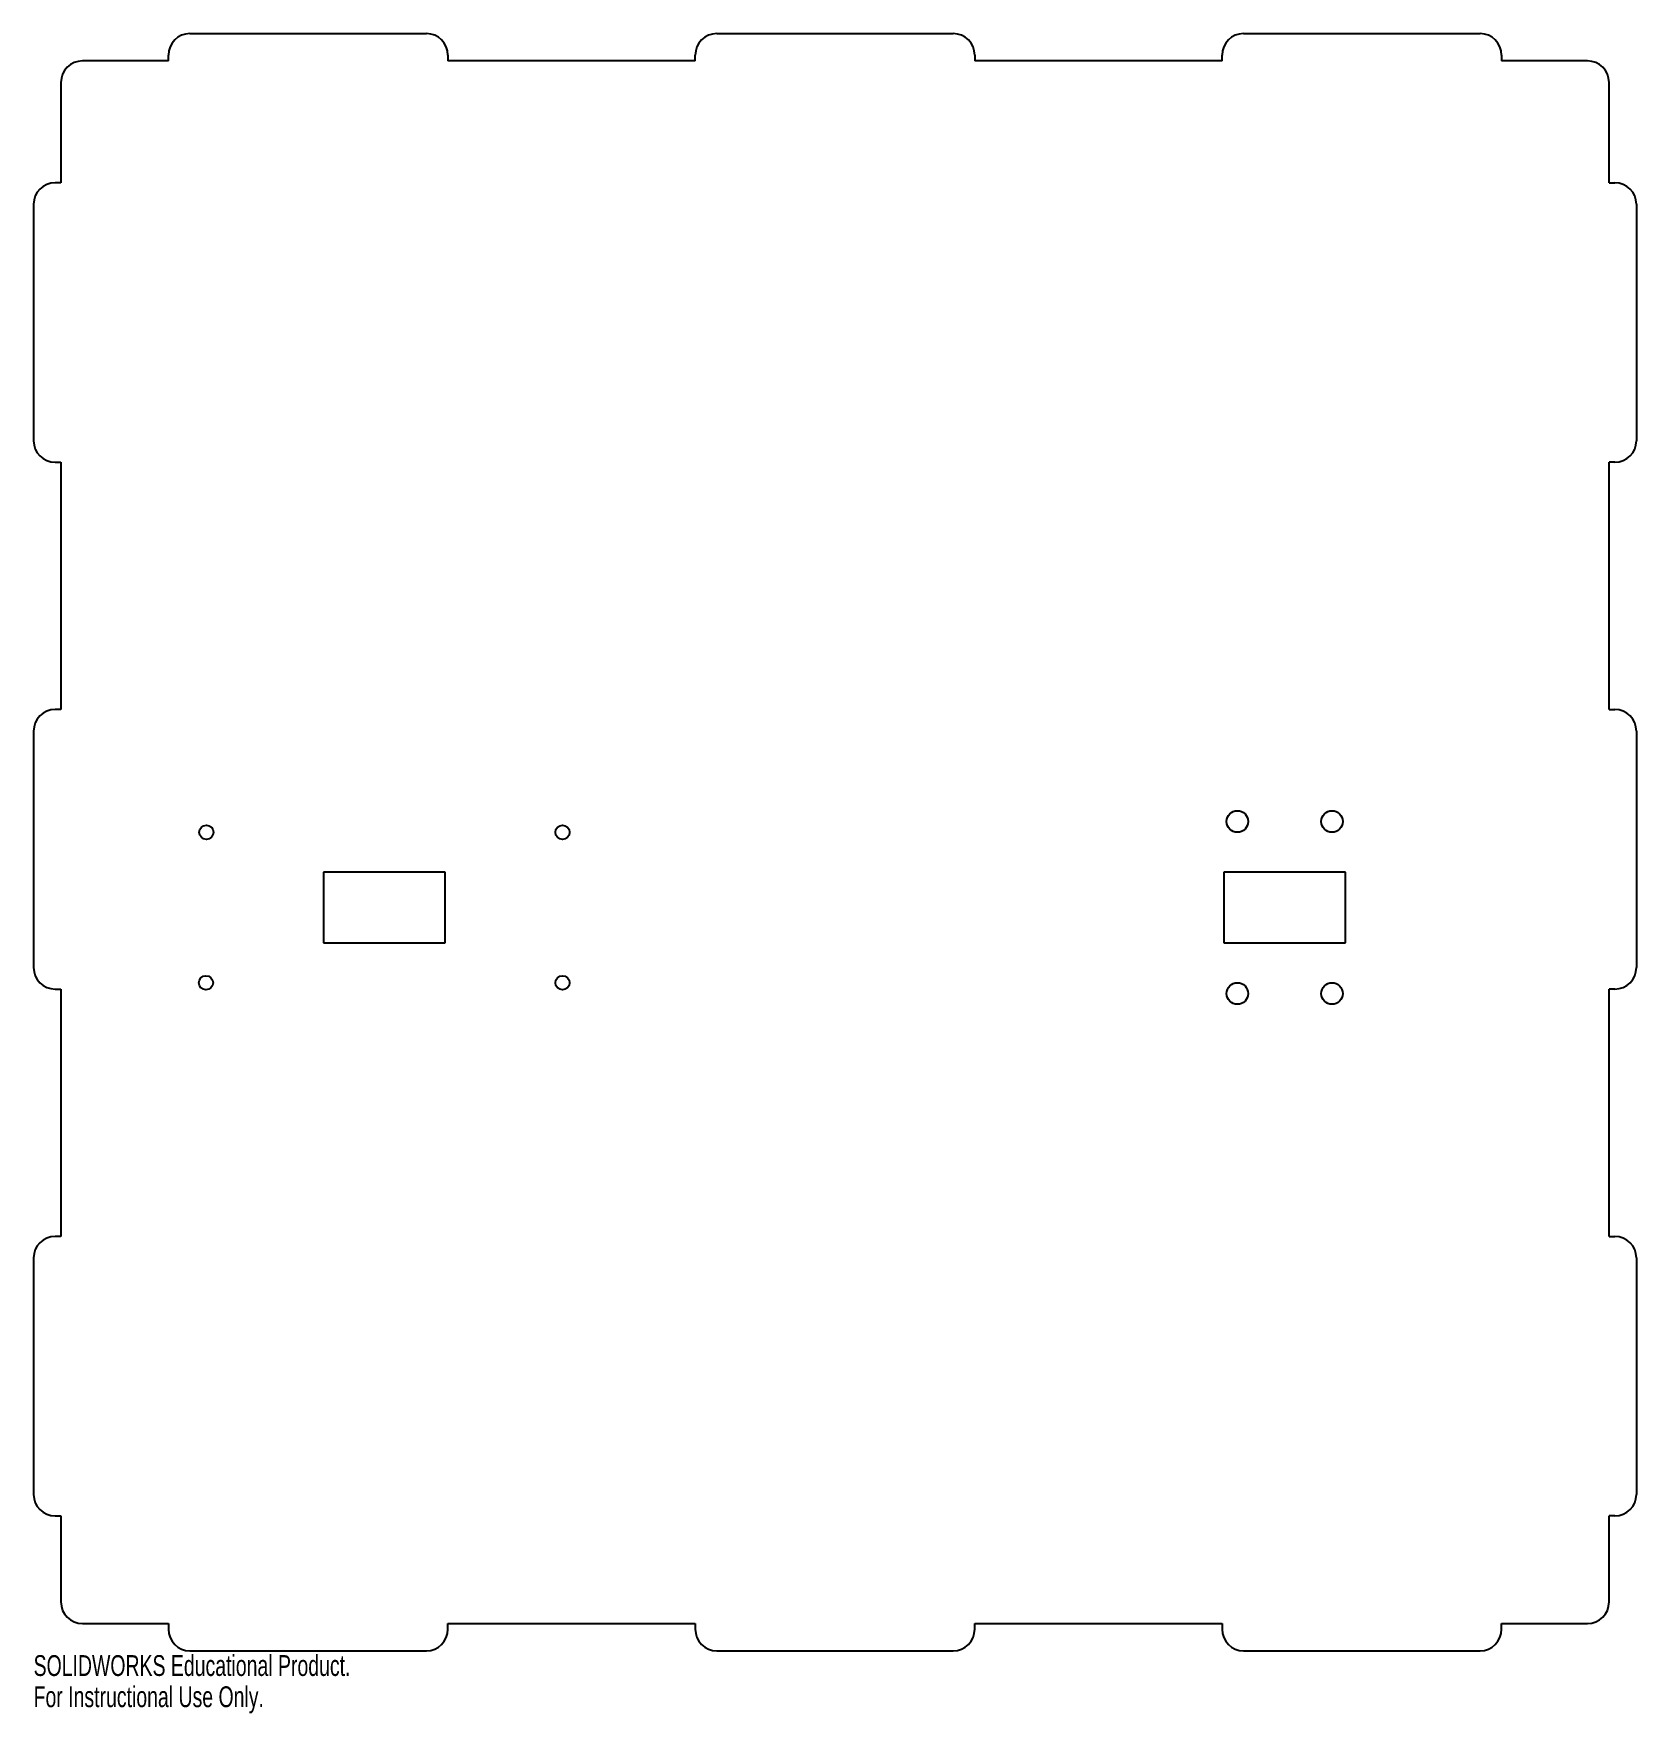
# Model space of a CAD drawing. Header units: millimetres. Extents: x -186 to 186, y -203 to 188.
import ezdxf

# ---------------------------------------------------------------- set-up
doc = ezdxf.new("R2010")
doc.units = ezdxf.units.MM
doc.styles.add('SLDTEXTSTYLE0', font='TXT', dxfattribs={"width": 0.7})

msp = doc.modelspace()

# ---------------------------------------------------------------- linework, layer by layer
at = {"color": 7, "linetype": 'Continuous', "lineweight": 25}
for p, q in [((-150, 188.01), (-95, 188.01)), ((-27.5, 188.01), (27.5, 188.01)), ((95, 188.01), (150, 188.01)), ((-155, 181.66), (-175, 181.66)), ((-155, 181.66), (-155, 183.01)), ((-90, 183.01), (-90, 181.66)), ((-32.5, 181.66), (-90, 181.66)), ((-32.5, 181.66), (-32.5, 183.01)), ((32.5, 183.01), (32.5, 181.66)), ((90, 181.66), (32.5, 181.66)), ((90, 181.66), (90, 183.01)), ((155, 183.01), (155, 181.66)), ((175, 181.66), (155, 181.66)), ((-180, 176.66), (-180, 153.34)), ((180, 153.34), (180, 176.66)), ((-180, 153.34), (-181.35, 153.34)), ((180, 153.34), (181.35, 153.34)), ((-186.35, 148.34), (-186.35, 93.34)), ((186.35, 148.34), (186.35, 93.34)), ((-181.35, 88.34), (-180, 88.34)), ((-180, 88.34), (-180, 30.84)), ((180, 30.84), (180, 88.34)), ((181.35, 88.34), (180, 88.34)), ((-180, 30.84), (-181.35, 30.84)), ((180, 30.84), (181.35, 30.84)), ((-186.35, 25.84), (-186.35, -29.16)), ((186.35, 25.84), (186.35, -29.16)), ((-118.93, -6.94), (-118.93, -23.44)), ((-90.61, -6.94), (-118.93, -6.94)), ((-90.61, -23.44), (-90.61, -6.94)), ((90.41, -6.94), (90.41, -23.44)), ((118.73, -6.94), (90.41, -6.94)), ((118.73, -23.44), (118.73, -6.94)), ((-118.93, -23.44), (-90.61, -23.44)), ((90.41, -23.44), (118.73, -23.44)), ((-181.35, -34.16), (-180, -34.16)), ((-180, -34.16), (-180, -91.66)), ((180, -91.66), (180, -34.16)), ((181.35, -34.16), (180, -34.16)), ((-180, -91.66), (-181.35, -91.66)), ((180, -91.66), (181.35, -91.66)), ((-186.35, -96.66), (-186.35, -151.66)), ((186.35, -96.66), (186.35, -151.66)), ((-181.35, -156.66), (-180, -156.66)), ((-180, -156.66), (-180, -176.66)), ((180, -176.66), (180, -156.66)), ((181.35, -156.66), (180, -156.66)), ((-175, -181.66), (-155, -181.66)), ((-155, -181.66), (-155, -183.01)), ((-90, -183.01), (-90, -181.66)), ((-90, -181.66), (-32.5, -181.66)), ((-32.5, -181.66), (-32.5, -183.01)), ((32.5, -183.01), (32.5, -181.66)), ((32.5, -181.66), (90, -181.66)), ((90, -181.66), (90, -183.01)), ((155, -183.01), (155, -181.66)), ((155, -181.66), (175, -181.66)), ((-150, -188.01), (-95, -188.01)), ((-27.5, -188.01), (27.5, -188.01)), ((95, -188.01), (150, -188.01))]:
    msp.add_line(p, q, dxfattribs=at)
for centre, radius in [((-146.17, 2.31), 1.65), ((-63.37, 2.31), 1.65), ((93.57, 4.81), 2.5), ((115.57, 4.81), 2.5), ((-146.27, -32.69), 1.65), ((-63.37, -32.69), 1.65), ((93.57, -35.19), 2.5), ((115.57, -35.19), 2.5)]:
    msp.add_circle(centre, radius, dxfattribs=at)
for centre, start, end in [((-150, 183.01), 90, 180), ((-95, 183.01), 0, 90), ((-27.5, 183.01), 90, 180), ((27.5, 183.01), 0, 90), ((95, 183.01), 90, 180), ((150, 183.01), 0, 90), ((-175, 176.66), 90, 180), ((175, 176.66), 0, 90), ((-181.35, 148.34), 90, 180), ((181.35, 148.34), 0, 90), ((-181.35, 93.34), 180, 270), ((181.35, 93.34), 270, 0), ((-181.35, 25.84), 90, 180), ((181.35, 25.84), 0, 90), ((-181.35, -29.16), 180, 270), ((181.35, -29.16), 270, 0), ((-181.35, -96.66), 90, 180), ((181.35, -96.66), 0, 90), ((-181.35, -151.66), 180, 270), ((181.35, -151.66), 270, 0), ((-175, -176.66), 180, 270), ((175, -176.66), 270, 0), ((-150, -183.01), 180, 270), ((-95, -183.01), 270, 0), ((-27.5, -183.01), 180, 270), ((27.5, -183.01), 270, 0), ((95, -183.01), 180, 270), ((150, -183.01), 270, 0)]:
    msp.add_arc(centre, 5, start, end, dxfattribs=at)

# ---------------------------------------------------------------- texts
at = {"color": 7, "linetype": 'Continuous', "char_height": 4.8336, "attachment_point": 1, "style": 'SLDTEXTSTYLE0'}
for s, insert in [('SOLIDWORKS Educational Product.', (-186.35, -189.03)), ('For Instructional Use Only.', (-186.35, -196.28))]:
    msp.add_mtext(s, dxfattribs=dict(at, insert=insert))

doc.saveas('drawing.dxf')
